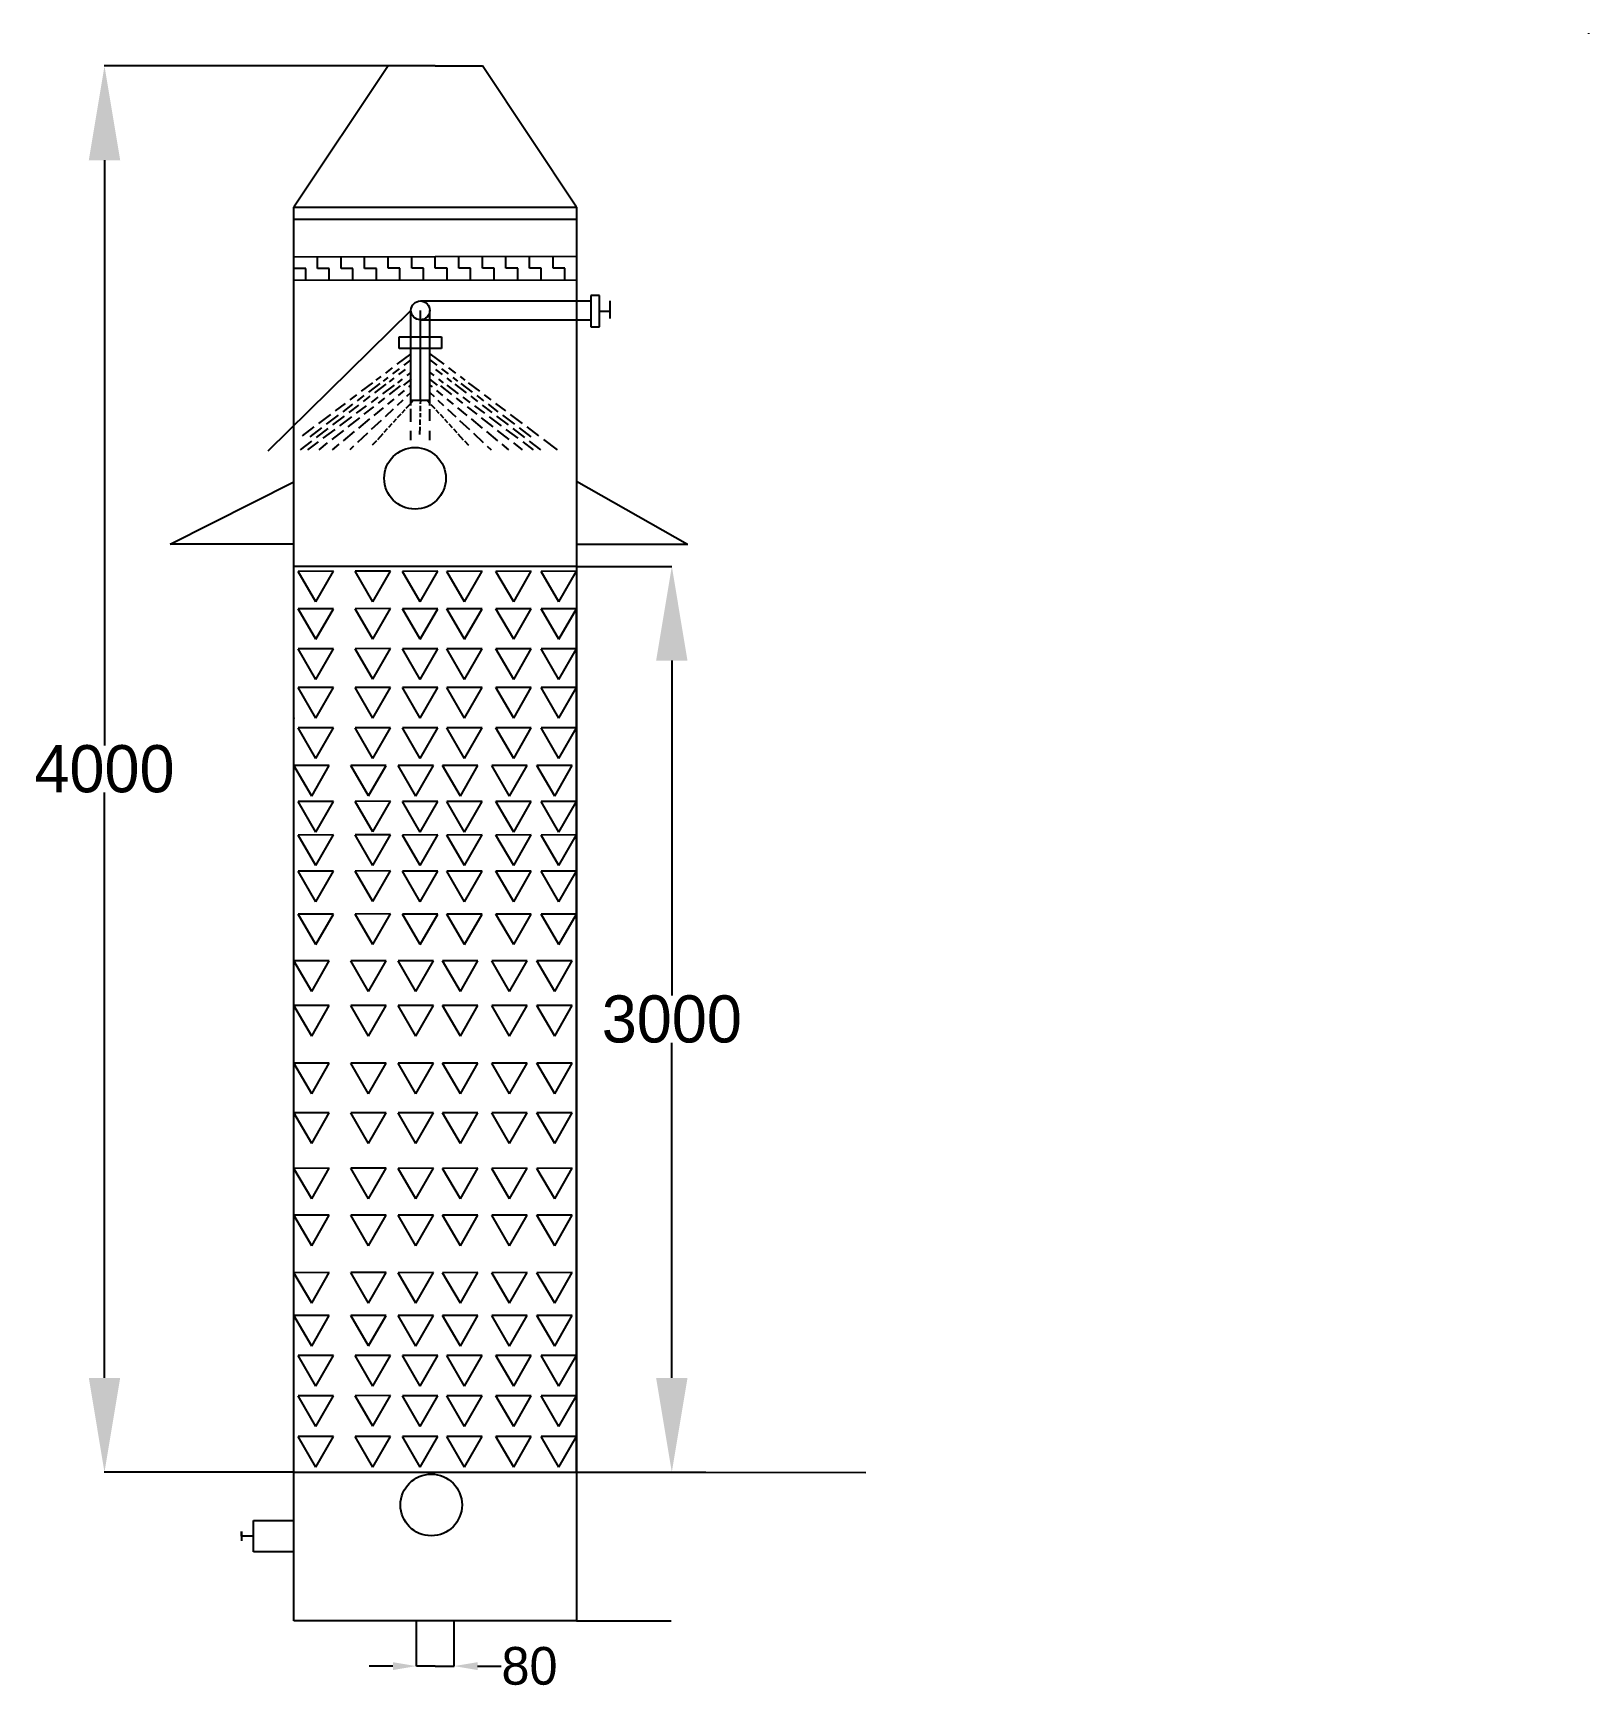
# Model space of a CAD drawing. Header units: inches. Extents: x -36349 to 130474, y -1458 to 49216.
# Drawn here: x 49890 to 53193, y 4908 to 8427 of the extents above; entities that cross this region are included whole.
import ezdxf

# ---------------------------------------------------------------- set-up
doc = ezdxf.new("R2010")
doc.units = ezdxf.units.IN
doc.header["$MEASUREMENT"] = 0
doc.layers.add('EQTXT', color=6, linetype='Continuous')
doc.layers.add('LINE NO', color=7, linetype='Continuous')
doc.dimstyles.get("Standard").update_dxf_attribs({"dimtxt": 80, "dimasz": 50, "dimexe": 0.18, "dimexo": 40, "dimgap": 0.09, "dimtad": 0, "dimtih": 1, "dimtoh": 1, "dimdec": 0, "dimzin": 0, "dimdsep": 46, "dimtxsty": 'Standard', "dimcen": 0.09, "dimclrd": 6, "dimclre": 6, "dimclrt": 5, "dimadec": 0, "dimazin": 0, "dimtfac": 1, "dimtdec": 0, "dimtofl": 0, "dimtmove": 0, "dimatfit": 3, "dimfxl": 1, "dimtolj": 1, "dimtzin": 0, "dimarcsym": 0})

# ---------------------------------------------------------------- blocks, each defined once
blk = doc.blocks.new('*D67')
at = {"layer": 'Defpoints', "color": 0, "linetype": 'ByBlock', "transparency": 16777216}
for p in [(50704, 4960.7), (50784, 4960.7), (50784, 4960.7)]:
    blk.add_point(p, dxfattribs=at)
at = {"layer": 'EQTXT', "color": 6, "lineweight": -2, "transparency": 16777216}
for p, q in [((50654, 4960.7), (50604, 4960.7)), ((50704, 4960.7), (50704, 4960.9)), ((50784, 4960.7), (50784, 4960.9)), ((50834, 4960.7), (50884, 4960.7))]:
    blk.add_line(p, q, dxfattribs=at)
at = {"layer": 'EQTXT', "color": 6, "linetype": 'ByBlock', "transparency": 16777216}
for points in [[(50654, 4969), (50654, 4952.3), (50704, 4960.7)], [(50834, 4969), (50834, 4952.3), (50784, 4960.7)]]:
    blk.add_solid(points, dxfattribs=at)
at = {"layer": 'EQTXT', "color": 5, "linetype": 'ByBlock', "transparency": 16777216, "insert": (50944.1, 4960.7), "char_height": 80, "attachment_point": 5}
blk.add_mtext('\\A1;80', dxfattribs=at)
blk = doc.blocks.new('*D69')
at = {"layer": 'Defpoints', "color": 0, "linetype": 'ByBlock', "transparency": 16777216}
for p in [(50644, 8357), (50041.9, 5372.4), (50644, 5372.4)]:
    blk.add_point(p, dxfattribs=at)
at = {"layer": 'EQTXT', "color": 6, "lineweight": -2, "transparency": 16777216}
for p, q in [((50042.9, 8357), (50041.7, 8357)), ((50041.9, 8157), (50041.9, 6914.8)), ((50041.9, 5572.4), (50041.9, 6814.6)), ((50042.9, 5372.4), (50041.7, 5372.4))]:
    blk.add_line(p, q, dxfattribs=at)
at = {"layer": 'EQTXT', "color": 6, "linetype": 'ByBlock', "transparency": 16777216}
for points in [[(50008.6, 8157), (50075.2, 8157), (50041.9, 8357)], [(50008.6, 5572.4), (50075.2, 5572.4), (50041.9, 5372.4)]]:
    blk.add_solid(points, dxfattribs=at)
at = {"layer": 'EQTXT', "color": 7, "linetype": 'ByBlock', "transparency": 16777216, "insert": (50041.9, 6864.7), "char_height": 100, "attachment_point": 5}
blk.add_mtext('\\A1;4000', dxfattribs=at)
blk = doc.blocks.new('*D72')
at = {"layer": 'Defpoints', "color": 0, "linetype": 'ByBlock', "transparency": 16777216}
for p in [(51044, 7294.8), (51044, 5372.4), (51246.2, 5372.4)]:
    blk.add_point(p, dxfattribs=at)
at = {"layer": 'EQTXT', "color": 6, "lineweight": -2, "transparency": 16777216}
for p, q in [((51245.2, 7294.8), (51246.3, 7294.8)), ((51246.2, 7094.8), (51246.2, 6383.7)), ((51246.2, 5572.4), (51246.2, 6283.5)), ((51245.2, 5372.4), (51246.3, 5372.4))]:
    blk.add_line(p, q, dxfattribs=at)
at = {"layer": 'EQTXT', "color": 6, "linetype": 'ByBlock', "transparency": 16777216}
for points in [[(51212.8, 7094.8), (51279.5, 7094.8), (51246.2, 7294.8)], [(51212.8, 5572.4), (51279.5, 5572.4), (51246.2, 5372.4)]]:
    blk.add_solid(points, dxfattribs=at)
at = {"layer": 'EQTXT', "color": 7, "linetype": 'ByBlock', "transparency": 16777216, "insert": (51246.2, 6333.6), "char_height": 100, "attachment_point": 5}
blk.add_mtext('\\A1;3000', dxfattribs=at)

msp = doc.modelspace()

# ---------------------------------------------------------------- linework, layer by layer
at = {"color": 7, "linetype": 'ByBlock'}
for p, q in [((50644, 8357), (50444, 8057)), ((50744, 8357), (50644, 8357)), ((50744, 8357), (50844, 8357)), ((51044, 8057), (50844, 8357)), ((50444, 8007), (50444, 8057)), ((50444, 8057), (51044, 8057)), ((51044, 8057), (51044, 8008.1)), ((51044, 8057), (51044, 5057)), ((50444, 5057), (50444, 8007)), ((50444, 7952.1), (51044, 7953.2)), ((50494, 7927.2), (50494, 7952.2)), ((50544, 7927.3), (50544, 7952.3)), ((50594, 7927.4), (50594, 7952.4)), ((50644, 7927.5), (50644, 7952.5)), ((50694, 7927.6), (50694, 7952.6)), ((50744, 7927.6), (50744, 7952.6)), ((50794, 7927.7), (50794, 7952.7)), ((50844, 7927.8), (50844, 7952.8)), ((50894, 7927.9), (50894, 7952.9)), ((50944, 7928), (50944, 7953)), ((50969, 7953), (50969, 7953)), ((50994, 7928.1), (50994, 7953.1)), ((50469, 7927.2), (50444, 7927.1)), ((50469, 7902.2), (50469, 7927.2)), ((50519, 7927.2), (50494, 7927.2)), ((50519, 7902.2), (50519, 7927.2)), ((50569, 7927.3), (50544, 7927.3)), ((50569, 7902.3), (50569, 7927.3)), ((50619, 7927.4), (50594, 7927.4)), ((50619, 7902.4), (50619, 7927.4)), ((50669, 7927.5), (50644, 7927.5)), ((50669, 7902.5), (50669, 7927.5)), ((50719, 7927.6), (50694, 7927.6)), ((50719, 7902.6), (50719, 7927.6)), ((50769, 7927.7), (50744, 7927.6)), ((50769, 7902.7), (50769, 7927.7)), ((50819, 7927.8), (50794, 7927.7)), ((50819, 7902.8), (50819, 7927.8)), ((50869, 7927.9), (50844, 7927.8)), ((50869, 7902.9), (50869, 7927.9)), ((50919, 7928), (50894, 7927.9)), ((50919, 7903), (50919, 7928)), ((50969, 7928.1), (50944, 7928)), ((50969, 7903.1), (50969, 7928.1)), ((51019, 7928.1), (50994, 7928.1)), ((51019, 7903.1), (51019, 7928.1)), ((51044, 7928.2), (51044, 7928.2)), ((50444, 7902.1), (51044, 7903.2)), ((50494, 7902.2), (50494, 7902.2)), ((50544, 7902.3), (50544, 7902.3)), ((50594, 7902.4), (50594, 7902.4)), ((50694, 7902.6), (50694, 7902.6)), ((50744, 7902.6), (50744, 7902.6)), ((50794, 7902.7), (50794, 7902.7)), ((50844, 7902.8), (50844, 7902.8)), ((50894, 7902.9), (50894, 7902.9)), ((50944, 7903), (50944, 7903)), ((50994, 7903.1), (50994, 7903.1)), ((50712.4, 7858.2), (51074.4, 7858.2)), ((51092.4, 7869.6), (51074.4, 7869.6)), ((51074.4, 7869.6), (51074.4, 7858.2)), ((51074.4, 7858.2), (51074.4, 7803.1)), ((51092.4, 7803.1), (51092.4, 7869.6)), ((51114.6, 7858.6), (51114.6, 7821.1)), ((50389.1, 7540), (50692.4, 7838.2)), ((50692.4, 7661.4), (50692.4, 7838.2)), ((50712.4, 7646.9), (50712.4, 7837.8)), ((50712.4, 7818.2), (51073.7, 7818.2)), ((50732.4, 7636.8), (50732.4, 7838.2)), ((51092.4, 7836.4), (51114.6, 7836.4)), ((50667.4, 7757.2), (50667.4, 7782.2)), ((50667.4, 7782.2), (50677.4, 7782.2)), ((50677.4, 7782.2), (50732.4, 7782.2)), ((50732.4, 7782.2), (50757.4, 7782.2)), ((50757.4, 7782.2), (50757.4, 7757.2)), ((51074.4, 7803.1), (51092.4, 7803.1)), ((50692.4, 7746.1), (50662.6, 7723.7)), ((50692.4, 7757.2), (50667.4, 7757.2)), ((50757.4, 7757.2), (50692.4, 7757.2)), ((50732.4, 7746.1), (50762.2, 7723.7)), ((50652.6, 7716.1), (50638.1, 7705.2)), ((50667.6, 7714.3), (50653.2, 7703.4)), ((50680.2, 7712.8), (50665.8, 7701.9)), ((50692.4, 7733.2), (50677.5, 7721.9)), ((50692.4, 7706.1), (50684, 7699.8)), ((50732.4, 7733.2), (50747.3, 7721.9)), ((50732.4, 7706.1), (50740.8, 7699.8)), ((50744.6, 7712.8), (50759, 7701.9)), ((50757.2, 7714.3), (50771.6, 7703.4)), ((50772.2, 7716.1), (50786.7, 7705.2)), ((50611, 7684.7), (50587, 7666.7)), ((50626.3, 7682.9), (50602.5, 7664.8)), ((50639, 7681.4), (50615.4, 7663.3)), ((50628.2, 7697.7), (50618.2, 7690.2)), ((50656.5, 7679.3), (50632.3, 7661.3)), ((50643.4, 7695.9), (50633.4, 7688.3)), ((50656, 7694.4), (50646.1, 7686.8)), ((50669.3, 7677.8), (50646.2, 7659.7)), ((50673.9, 7692.3), (50663.8, 7684.7)), ((50692.9, 7692.4), (50676.8, 7679.8)), ((50692.4, 7679.7), (50687.4, 7675.7)), ((50731.9, 7692.4), (50748, 7679.8)), ((50732.4, 7679.7), (50737.4, 7675.7)), ((50750.9, 7692.3), (50761, 7684.7)), ((50755.5, 7677.8), (50778.6, 7659.7)), ((50768.3, 7679.3), (50792.5, 7661.3)), ((50768.8, 7694.4), (50778.7, 7686.8)), ((50781.4, 7695.9), (50791.4, 7688.3)), ((50785.8, 7681.4), (50809.5, 7663.3)), ((50796.6, 7697.7), (50806.6, 7690.2)), ((50798.5, 7682.9), (50822.3, 7664.8)), ((50813.8, 7684.7), (50837.8, 7666.7)), ((50552.7, 7640.8), (50531.8, 7625)), ((50568.5, 7638.9), (50547.7, 7623.1)), ((50581.4, 7637.3), (50560.7, 7621.6)), ((50577.1, 7659.1), (50562.6, 7648.3)), ((50597.6, 7635.4), (50576.5, 7619.7)), ((50592.6, 7657.3), (50578.4, 7646.4)), ((50605.5, 7655.8), (50591.3, 7644.9)), ((50622.2, 7653.8), (50607.7, 7642.9)), ((50636.5, 7652.1), (50622.6, 7641.2)), ((50655.9, 7649.8), (50642.5, 7638.8)), ((50675, 7647.5), (50663, 7636.4)), ((50678.1, 7668), (50665.2, 7657.4)), ((50689.9, 7638.7), (50681.7, 7629.8)), ((50692.4, 7663.8), (50683.3, 7655.3)), ((50697.4, 7646.9), (50692.3, 7641.3)), ((50692.4, 7636.8), (50692.4, 7661.4)), ((50692.4, 7645.9), (50692.4, 7661.4)), ((50692.4, 7645.9), (50692.4, 7661.4)), ((50732.4, 7646.9), (50692.4, 7646.9)), ((50692.4, 7636), (50692.4, 7646.4)), ((50712.2, 7635.3), (50711.9, 7624.5)), ((50712.4, 7646.9), (50712.3, 7639.8)), ((50727.4, 7646.9), (50732.5, 7641.3)), ((50732.4, 7663.8), (50741.5, 7655.3)), ((50732.4, 7636), (50732.4, 7646.9)), ((50734.9, 7638.7), (50743.1, 7629.8)), ((50734.9, 7638.7), (50743.1, 7629.8)), ((50746.7, 7668), (50759.6, 7657.4)), ((50749.8, 7647.5), (50761.8, 7636.4)), ((50768.9, 7649.8), (50782.3, 7638.8)), ((50788.3, 7652.1), (50802.2, 7641.2)), ((50802.6, 7653.8), (50817.1, 7642.9)), ((50819.3, 7655.8), (50833.6, 7644.9)), ((50827.2, 7635.4), (50848.3, 7619.7)), ((50832.2, 7657.3), (50846.5, 7646.4)), ((50843.4, 7637.3), (50864.1, 7621.6)), ((50847.7, 7659.1), (50862.2, 7648.3)), ((50856.4, 7638.9), (50877.1, 7623.1)), ((50872.1, 7640.8), (50893, 7625)), ((50521.8, 7617.5), (50496.5, 7598.4)), ((50537.8, 7615.6), (50512.8, 7596.5)), ((50550.9, 7614), (50525.9, 7595)), ((50566.4, 7612.2), (50540.9, 7593.2)), ((50583.1, 7610.2), (50558.6, 7591.1)), ((50604.6, 7607.7), (50581.1, 7588.4)), ((50612.9, 7633.6), (50592.7, 7617.8)), ((50629.1, 7604.7), (50608.2, 7585.2)), ((50633.2, 7631.2), (50613.8, 7615.3)), ((50654.7, 7628.6), (50637.4, 7612.5)), ((50661.1, 7607.3), (50654.5, 7600)), ((50670.7, 7617.7), (50663.5, 7609.9)), ((50679.4, 7627.2), (50673, 7620.3)), ((50692.4, 7602), (50692.4, 7629.5)), ((50711.6, 7606.8), (50711.3, 7595.3)), ((50711.8, 7620), (50711.7, 7611.3)), ((50732.4, 7603.7), (50732.4, 7628.4)), ((50745.5, 7627.2), (50751.8, 7620.3)), ((50745.5, 7627.2), (50751.8, 7620.3)), ((50754.2, 7617.7), (50761.3, 7609.9)), ((50754.2, 7617.7), (50761.3, 7609.9)), ((50763.7, 7607.3), (50770.3, 7600)), ((50763.7, 7607.3), (50770.3, 7600)), ((50770.1, 7628.6), (50787.4, 7612.5)), ((50791.6, 7631.2), (50811, 7615.3)), ((50795.7, 7604.7), (50816.6, 7585.2)), ((50811.9, 7633.6), (50832.1, 7617.8)), ((50820.3, 7607.7), (50843.7, 7588.4)), ((50841.7, 7610.2), (50866.2, 7591.1)), ((50858.4, 7612.2), (50883.9, 7593.2)), ((50873.9, 7614), (50898.9, 7595)), ((50887, 7615.6), (50912, 7596.5)), ((50903, 7617.5), (50928.3, 7598.4)), ((50486.6, 7590.9), (50461.3, 7571.9)), ((50502.9, 7589), (50477.8, 7569.9)), ((50516.1, 7587.4), (50491.1, 7568.3)), ((50530.8, 7585.7), (50505.3, 7566.7)), ((50549, 7583.5), (50524.6, 7564.4)), ((50571.8, 7580.8), (50548.4, 7561.6)), ((50599.9, 7577.5), (50579, 7557.9)), ((50632.6, 7576.1), (50621.3, 7563.8)), ((50642.3, 7586.7), (50635, 7578.7)), ((50652.1, 7597.4), (50644.6, 7589.3)), ((50692.4, 7562.7), (50692.4, 7582.4)), ((50711.2, 7590.8), (50710.9, 7574.7)), ((50732.4, 7562.7), (50732.4, 7582.4)), ((50772.7, 7597.4), (50780.2, 7589.3)), ((50772.7, 7597.4), (50780.2, 7589.3)), ((50782.5, 7586.7), (50789.9, 7578.7)), ((50782.5, 7586.7), (50789.9, 7578.7)), ((50792.2, 7576.1), (50803.5, 7563.8)), ((50792.2, 7576.1), (50803.5, 7563.8)), ((50824.9, 7577.5), (50845.9, 7557.9)), ((50853, 7580.8), (50876.4, 7561.6)), ((50875.8, 7583.5), (50900.3, 7564.4)), ((50894, 7585.7), (50919.5, 7566.7)), ((50908.7, 7587.4), (50933.7, 7568.3)), ((50921.9, 7589), (50947, 7569.9)), ((50938.2, 7590.9), (50963.5, 7571.9)), ((50481.3, 7560.8), (50457.3, 7542.5)), ((50495.2, 7559.1), (50472.8, 7542.5)), ((50514.9, 7556.8), (50496.6, 7542.5)), ((50539.1, 7553.9), (50525.1, 7542.5)), ((50570.7, 7550.2), (50562.4, 7542.5)), ((50619, 7561.2), (50610.4, 7551.9)), ((50805.8, 7561.2), (50814.4, 7551.9)), ((50805.8, 7561.2), (50814.4, 7551.9)), ((50854.2, 7550.2), (50862.4, 7542.5)), ((50885.7, 7553.9), (50899.7, 7542.5)), ((50909.9, 7556.8), (50928.2, 7542.5)), ((50929.6, 7559.1), (50952, 7542.5)), ((50943.6, 7560.8), (50967.5, 7542.5)), ((50973.5, 7564.4), (51002.5, 7542.5)), ((50528, 7284.5), (50453, 7284.3)), ((50490.6, 7219.5), (50453, 7284.3)), ((50490.6, 7219.5), (50528, 7284.5)), ((50648.7, 7284.6), (50573.7, 7284.5)), ((50611.4, 7219.6), (50573.7, 7284.5)), ((50611.4, 7219.6), (50648.7, 7284.6)), ((50749.3, 7284.5), (50674.3, 7284.3)), ((50712, 7219.5), (50674.3, 7284.3)), ((50712, 7219.5), (50749.3, 7284.5)), ((50843.7, 7284.5), (50768.7, 7284.3)), ((50806.3, 7219.5), (50768.7, 7284.3)), ((50806.3, 7219.5), (50843.7, 7284.5)), ((50947.8, 7284.5), (50872.8, 7284.3)), ((50910.5, 7219.5), (50872.8, 7284.3)), ((50910.5, 7219.5), (50947.8, 7284.5)), ((51044, 7284.5), (50969, 7284.3)), ((51006.6, 7219.5), (50969, 7284.3)), ((51006.6, 7219.5), (51044, 7284.5)), ((50528, 7205.1), (50453, 7205)), ((50490.6, 7140.1), (50453, 7205)), ((50490.6, 7140.1), (50528, 7205.1)), ((50648.7, 7205.2), (50573.7, 7205.1)), ((50611.4, 7140.2), (50573.7, 7205.1)), ((50611.4, 7140.2), (50648.7, 7205.2)), ((50749.3, 7205.1), (50674.3, 7205)), ((50712, 7140.1), (50674.3, 7205)), ((50712, 7140.1), (50749.3, 7205.1)), ((50843.7, 7205.1), (50768.7, 7205)), ((50806.3, 7140.1), (50768.7, 7205)), ((50806.3, 7140.1), (50843.7, 7205.1)), ((50947.8, 7205.1), (50872.8, 7205)), ((50910.5, 7140.1), (50872.8, 7205)), ((50910.5, 7140.1), (50947.8, 7205.1)), ((51044, 7205.1), (50969, 7205)), ((51006.6, 7140.1), (50969, 7205)), ((51006.6, 7140.1), (51044, 7205.1)), ((50528, 7120.1), (50453, 7120)), ((50490.6, 7055.1), (50453, 7120)), ((50490.6, 7055.1), (50528, 7120.1)), ((50648.7, 7120.3), (50573.7, 7120.1)), ((50611.4, 7055.2), (50573.7, 7120.1)), ((50611.4, 7055.2), (50648.7, 7120.3)), ((50749.3, 7120.1), (50674.3, 7120)), ((50712, 7055.1), (50674.3, 7120)), ((50712, 7055.1), (50749.3, 7120.1)), ((50843.7, 7120.1), (50768.7, 7120)), ((50806.3, 7055.1), (50768.7, 7120)), ((50806.3, 7055.1), (50843.7, 7120.1)), ((50947.8, 7120.1), (50872.8, 7120)), ((50910.5, 7055.1), (50872.8, 7120)), ((50910.5, 7055.1), (50947.8, 7120.1)), ((51044, 7120.1), (50969, 7120)), ((51006.6, 7055.1), (50969, 7120)), ((51006.6, 7055.1), (51044, 7120.1)), ((50528, 7037.9), (50453, 7037.7)), ((50490.6, 6972.9), (50453, 7037.7)), ((50490.6, 6972.9), (50528, 7037.9)), ((50648.7, 7038), (50573.7, 7037.9)), ((50611.4, 6973), (50573.7, 7037.9)), ((50611.4, 6973), (50648.7, 7038)), ((50749.3, 7037.9), (50674.3, 7037.7)), ((50712, 6972.9), (50674.3, 7037.7)), ((50712, 6972.9), (50749.3, 7037.9)), ((50843.7, 7037.9), (50768.7, 7037.7)), ((50806.3, 6972.9), (50768.7, 7037.7)), ((50806.3, 6972.9), (50843.7, 7037.9)), ((50947.8, 7037.9), (50872.8, 7037.7)), ((50910.5, 6972.9), (50872.8, 7037.7)), ((50910.5, 6972.9), (50947.8, 7037.9)), ((51044, 7037.9), (50969, 7037.7)), ((51006.6, 6972.9), (50969, 7037.7)), ((51006.6, 6972.9), (51044, 7037.9)), ((50444, 6973.4), (50444, 6972.2)), ((51044, 6973.4), (51044, 6972.2)), ((50528, 6952.2), (50453, 6952.1)), ((50490.6, 6887.2), (50453, 6952.1)), ((50490.6, 6887.2), (50528, 6952.2)), ((50648.7, 6952.4), (50573.7, 6952.2)), ((50611.4, 6887.4), (50573.7, 6952.2)), ((50611.4, 6887.4), (50648.7, 6952.4)), ((50749.3, 6952.2), (50674.3, 6952.1)), ((50712, 6887.2), (50674.3, 6952.1)), ((50712, 6887.2), (50749.3, 6952.2)), ((50843.7, 6952.2), (50768.7, 6952.1)), ((50806.3, 6887.2), (50768.7, 6952.1)), ((50806.3, 6887.2), (50843.7, 6952.2)), ((50947.8, 6952.2), (50872.8, 6952.1)), ((50910.5, 6887.2), (50872.8, 6952.1)), ((50910.5, 6887.2), (50947.8, 6952.2)), ((51044, 6952.2), (50969, 6952.1)), ((51006.6, 6887.2), (50969, 6952.1)), ((51006.6, 6887.2), (51044, 6952.2)), ((50519, 6872.4), (50444, 6872.2)), ((50481.7, 6807.4), (50444, 6872.2)), ((50481.7, 6807.4), (50519, 6872.4)), ((50639.8, 6872.5), (50564.8, 6872.4)), ((50602.4, 6807.5), (50564.8, 6872.4)), ((50602.4, 6807.5), (50639.8, 6872.5)), ((50740.4, 6872.4), (50665.4, 6872.2)), ((50703, 6807.4), (50665.4, 6872.2)), ((50703, 6807.4), (50740.4, 6872.4)), ((50834.7, 6872.4), (50759.7, 6872.2)), ((50797.3, 6807.4), (50759.7, 6872.2)), ((50797.3, 6807.4), (50834.7, 6872.4)), ((50938.9, 6872.4), (50863.9, 6872.2)), ((50901.5, 6807.4), (50863.9, 6872.2)), ((50901.5, 6807.4), (50938.9, 6872.4)), ((51035, 6872.4), (50960, 6872.2)), ((50997.6, 6807.4), (50960, 6872.2)), ((50997.6, 6807.4), (51035, 6872.4)), ((50528, 6796), (50453, 6795.9)), ((50490.6, 6731), (50453, 6795.9)), ((50490.6, 6731), (50528, 6796)), ((50648.7, 6796.2), (50573.7, 6796)), ((50611.4, 6731.1), (50573.7, 6796)), ((50611.4, 6731.1), (50648.7, 6796.2)), ((50749.3, 6796), (50674.3, 6795.9)), ((50712, 6731), (50674.3, 6795.9)), ((50712, 6731), (50749.3, 6796)), ((50843.7, 6796), (50768.7, 6795.9)), ((50806.3, 6731), (50768.7, 6795.9)), ((50806.3, 6731), (50843.7, 6796)), ((50947.8, 6796), (50872.8, 6795.9)), ((50910.5, 6731), (50872.8, 6795.9)), ((50910.5, 6731), (50947.8, 6796)), ((51044, 6796), (50969, 6795.9)), ((51006.6, 6731), (50969, 6795.9)), ((51006.6, 6731), (51044, 6796)), ((50528, 6724.8), (50453, 6724.7)), ((50490.6, 6659.8), (50453, 6724.7)), ((50490.6, 6659.8), (50528, 6724.8)), ((50648.7, 6725), (50573.7, 6724.8)), ((50611.4, 6660), (50573.7, 6724.8)), ((50611.4, 6660), (50648.7, 6725)), ((50749.3, 6724.8), (50674.3, 6724.7)), ((50712, 6659.8), (50674.3, 6724.7)), ((50712, 6659.8), (50749.3, 6724.8)), ((50843.7, 6724.8), (50768.7, 6724.7)), ((50806.3, 6659.8), (50768.7, 6724.7)), ((50806.3, 6659.8), (50843.7, 6724.8)), ((50947.8, 6724.8), (50872.8, 6724.7)), ((50910.5, 6659.8), (50872.8, 6724.7)), ((50910.5, 6659.8), (50947.8, 6724.8)), ((51044, 6724.8), (50969, 6724.7)), ((51006.6, 6659.8), (50969, 6724.7)), ((51006.6, 6659.8), (51044, 6724.8)), ((50528, 6648.2), (50453, 6648.1)), ((50490.6, 6583.2), (50453, 6648.1)), ((50490.6, 6583.2), (50528, 6648.2)), ((50648.7, 6648.4), (50573.7, 6648.2)), ((50611.4, 6583.4), (50573.7, 6648.2)), ((50611.4, 6583.4), (50648.7, 6648.4)), ((50749.3, 6648.2), (50674.3, 6648.1)), ((50712, 6583.2), (50674.3, 6648.1)), ((50712, 6583.2), (50749.3, 6648.2)), ((50843.7, 6648.2), (50768.7, 6648.1)), ((50806.3, 6583.2), (50768.7, 6648.1)), ((50806.3, 6583.2), (50843.7, 6648.2)), ((50947.8, 6648.2), (50872.8, 6648.1)), ((50910.5, 6583.2), (50872.8, 6648.1)), ((50910.5, 6583.2), (50947.8, 6648.2)), ((51044, 6648.2), (50969, 6648.1)), ((51006.6, 6583.2), (50969, 6648.1)), ((51006.6, 6583.2), (51044, 6648.2)), ((50528, 6557), (50453, 6556.8)), ((50490.6, 6492), (50453, 6556.8)), ((50490.6, 6492), (50528, 6557)), ((50648.7, 6557.1), (50573.7, 6557)), ((50611.4, 6492.1), (50573.7, 6557)), ((50611.4, 6492.1), (50648.7, 6557.1)), ((50749.3, 6557), (50674.3, 6556.8)), ((50712, 6492), (50674.3, 6556.8)), ((50712, 6492), (50749.3, 6557)), ((50843.7, 6557), (50768.7, 6556.8)), ((50806.3, 6492), (50768.7, 6556.8)), ((50806.3, 6492), (50843.7, 6557)), ((50947.8, 6557), (50872.8, 6556.8)), ((50910.5, 6492), (50872.8, 6556.8)), ((50910.5, 6492), (50947.8, 6557)), ((51044, 6557), (50969, 6556.8)), ((51006.6, 6492), (50969, 6556.8)), ((51006.6, 6492), (51044, 6557)), ((50519, 6457.6), (50444, 6457.5)), ((50481.7, 6392.6), (50444, 6457.5)), ((50481.7, 6392.6), (50519, 6457.6)), ((50639.8, 6457.7), (50564.8, 6457.6)), ((50602.4, 6392.7), (50564.8, 6457.6)), ((50602.4, 6392.7), (50639.8, 6457.7)), ((50740.4, 6457.6), (50665.4, 6457.5)), ((50703, 6392.6), (50665.4, 6457.5)), ((50703, 6392.6), (50740.4, 6457.6)), ((50834.7, 6457.6), (50759.7, 6457.5)), ((50797.3, 6392.6), (50759.7, 6457.5)), ((50797.3, 6392.6), (50834.7, 6457.6)), ((50938.9, 6457.6), (50863.9, 6457.5)), ((50901.5, 6392.6), (50863.9, 6457.5)), ((50901.5, 6392.6), (50938.9, 6457.6)), ((51035, 6457.6), (50960, 6457.5)), ((50997.6, 6392.6), (50960, 6457.5)), ((50997.6, 6392.6), (51035, 6457.6)), ((50519, 6362.9), (50444, 6362.8)), ((50481.7, 6297.9), (50444, 6362.8)), ((50481.7, 6297.9), (50519, 6362.9)), ((50639.8, 6363), (50564.8, 6362.9)), ((50602.4, 6298), (50564.8, 6362.9)), ((50602.4, 6298), (50639.8, 6363)), ((50740.4, 6362.9), (50665.4, 6362.8)), ((50703, 6297.9), (50665.4, 6362.8)), ((50703, 6297.9), (50740.4, 6362.9)), ((50834.7, 6362.9), (50759.7, 6362.8)), ((50797.3, 6297.9), (50759.7, 6362.8)), ((50797.3, 6297.9), (50834.7, 6362.9)), ((50938.9, 6362.9), (50863.9, 6362.8)), ((50901.5, 6297.9), (50863.9, 6362.8)), ((50901.5, 6297.9), (50938.9, 6362.9)), ((51035, 6362.9), (50960, 6362.8)), ((50997.6, 6297.9), (50960, 6362.8)), ((50997.6, 6297.9), (51035, 6362.9)), ((50519, 6240.5), (50444, 6240.3)), ((50481.7, 6175.4), (50444, 6240.3)), ((50481.7, 6175.4), (50519, 6240.5)), ((50639.8, 6240.6), (50564.8, 6240.5)), ((50602.4, 6175.6), (50564.8, 6240.5)), ((50602.4, 6175.6), (50639.8, 6240.6)), ((50740.4, 6240.5), (50665.4, 6240.3)), ((50703, 6175.4), (50665.4, 6240.3)), ((50703, 6175.4), (50740.4, 6240.5)), ((50834.7, 6240.5), (50759.7, 6240.3)), ((50797.3, 6175.4), (50759.7, 6240.3)), ((50797.3, 6175.4), (50834.7, 6240.5)), ((50938.9, 6240.5), (50863.9, 6240.3)), ((50901.5, 6175.4), (50863.9, 6240.3)), ((50901.5, 6175.4), (50938.9, 6240.5)), ((51035, 6240.5), (50960, 6240.3)), ((50997.6, 6175.4), (50960, 6240.3)), ((50997.6, 6175.4), (51035, 6240.5)), ((50519, 6134.9), (50444, 6134.8)), ((50481.7, 6069.9), (50444, 6134.8)), ((50481.7, 6069.9), (50519, 6134.9)), ((50639.8, 6135), (50564.8, 6134.9)), ((50602.4, 6070), (50564.8, 6134.9)), ((50602.4, 6070), (50639.8, 6135)), ((50740.4, 6134.9), (50665.4, 6134.8)), ((50703, 6069.9), (50665.4, 6134.8)), ((50703, 6069.9), (50740.4, 6134.9)), ((50834.7, 6134.9), (50759.7, 6134.8)), ((50797.3, 6069.9), (50759.7, 6134.8)), ((50797.3, 6069.9), (50834.7, 6134.9)), ((50938.9, 6134.9), (50863.9, 6134.8)), ((50901.5, 6069.9), (50863.9, 6134.8)), ((50901.5, 6069.9), (50938.9, 6134.9)), ((51035, 6134.9), (50960, 6134.8)), ((50997.6, 6069.9), (50960, 6134.8)), ((50997.6, 6069.9), (51035, 6134.9)), ((50519, 6017.4), (50444, 6017.2)), ((50481.7, 5952.4), (50444, 6017.2)), ((50481.7, 5952.4), (50519, 6017.4)), ((50639.8, 6017.5), (50564.8, 6017.4)), ((50602.4, 5952.5), (50564.8, 6017.4)), ((50602.4, 5952.5), (50639.8, 6017.5)), ((50740.4, 6017.4), (50665.4, 6017.2)), ((50703, 5952.4), (50665.4, 6017.2)), ((50703, 5952.4), (50740.4, 6017.4)), ((50834.7, 6017.4), (50759.7, 6017.2)), ((50797.3, 5952.4), (50759.7, 6017.2)), ((50797.3, 5952.4), (50834.7, 6017.4)), ((50938.9, 6017.4), (50863.9, 6017.2)), ((50901.5, 5952.4), (50863.9, 6017.2)), ((50901.5, 5952.4), (50938.9, 6017.4)), ((51035, 6017.4), (50960, 6017.2)), ((50997.6, 5952.4), (50960, 6017.2)), ((50997.6, 5952.4), (51035, 6017.4)), ((50519, 5917.7), (50444, 5917.6)), ((50481.7, 5852.7), (50444, 5917.6)), ((50481.7, 5852.7), (50519, 5917.7)), ((50639.8, 5917.8), (50564.8, 5917.7)), ((50602.4, 5852.8), (50564.8, 5917.7)), ((50602.4, 5852.8), (50639.8, 5917.8)), ((50740.4, 5917.7), (50665.4, 5917.6)), ((50703, 5852.7), (50665.4, 5917.6)), ((50703, 5852.7), (50740.4, 5917.7)), ((50834.7, 5917.7), (50759.7, 5917.6)), ((50797.3, 5852.7), (50759.7, 5917.6)), ((50797.3, 5852.7), (50834.7, 5917.7)), ((50938.9, 5917.7), (50863.9, 5917.6)), ((50901.5, 5852.7), (50863.9, 5917.6)), ((50901.5, 5852.7), (50938.9, 5917.7)), ((51035, 5917.7), (50960, 5917.6)), ((50997.6, 5852.7), (50960, 5917.6)), ((50997.6, 5852.7), (51035, 5917.7)), ((50519, 5795.9), (50444, 5795.7)), ((50481.7, 5730.9), (50444, 5795.7)), ((50481.7, 5730.9), (50519, 5795.9)), ((50639.8, 5796), (50564.8, 5795.9)), ((50602.4, 5731), (50564.8, 5795.9)), ((50602.4, 5731), (50639.8, 5796)), ((50740.4, 5795.9), (50665.4, 5795.7)), ((50703, 5730.9), (50665.4, 5795.7)), ((50703, 5730.9), (50740.4, 5795.9)), ((50834.7, 5795.9), (50759.7, 5795.7)), ((50797.3, 5730.9), (50759.7, 5795.7)), ((50797.3, 5730.9), (50834.7, 5795.9)), ((50938.9, 5795.9), (50863.9, 5795.7)), ((50901.5, 5730.9), (50863.9, 5795.7)), ((50901.5, 5730.9), (50938.9, 5795.9)), ((51035, 5795.9), (50960, 5795.7)), ((50997.6, 5730.9), (50960, 5795.7)), ((50997.6, 5730.9), (51035, 5795.9)), ((50519, 5705.1), (50444, 5705)), ((50481.7, 5640.1), (50444, 5705)), ((50481.7, 5640.1), (50519, 5705.1)), ((50639.8, 5705.2), (50564.8, 5705.1)), ((50602.4, 5640.2), (50564.8, 5705.1)), ((50602.4, 5640.2), (50639.8, 5705.2)), ((50740.4, 5705.1), (50665.4, 5705)), ((50703, 5640.1), (50665.4, 5705)), ((50703, 5640.1), (50740.4, 5705.1)), ((50834.7, 5705.1), (50759.7, 5705)), ((50797.3, 5640.1), (50759.7, 5705)), ((50797.3, 5640.1), (50834.7, 5705.1)), ((50938.9, 5705.1), (50863.9, 5705)), ((50901.5, 5640.1), (50863.9, 5705)), ((50901.5, 5640.1), (50938.9, 5705.1)), ((51035, 5705.1), (50960, 5705)), ((50997.6, 5640.1), (50960, 5705)), ((50997.6, 5640.1), (51035, 5705.1)), ((50528, 5620), (50453, 5619.9)), ((50490.6, 5555), (50453, 5619.9)), ((50490.6, 5555), (50528, 5620)), ((50648.7, 5620.2), (50573.7, 5620)), ((50611.4, 5555.2), (50573.7, 5620)), ((50611.4, 5555.2), (50648.7, 5620.2)), ((50749.3, 5620), (50674.3, 5619.9)), ((50712, 5555), (50674.3, 5619.9)), ((50712, 5555), (50749.3, 5620)), ((50843.7, 5620), (50768.7, 5619.9)), ((50806.3, 5555), (50768.7, 5619.9)), ((50806.3, 5555), (50843.7, 5620)), ((50947.8, 5620), (50872.8, 5619.9)), ((50910.5, 5555), (50872.8, 5619.9)), ((50910.5, 5555), (50947.8, 5620)), ((51044, 5620), (50969, 5619.9)), ((51006.6, 5555), (50969, 5619.9)), ((51006.6, 5555), (51044, 5620)), ((50528, 5534.6), (50453, 5534.5)), ((50490.6, 5469.6), (50453, 5534.5)), ((50490.6, 5469.6), (50528, 5534.6)), ((50648.7, 5534.8), (50573.7, 5534.6)), ((50611.4, 5469.7), (50573.7, 5534.6)), ((50611.4, 5469.7), (50648.7, 5534.8)), ((50749.3, 5534.6), (50674.3, 5534.5)), ((50712, 5469.6), (50674.3, 5534.5)), ((50712, 5469.6), (50749.3, 5534.6)), ((50843.7, 5534.6), (50768.7, 5534.5)), ((50806.3, 5469.6), (50768.7, 5534.5)), ((50806.3, 5469.6), (50843.7, 5534.6)), ((50947.8, 5534.6), (50872.8, 5534.5)), ((50910.5, 5469.6), (50872.8, 5534.5)), ((50910.5, 5469.6), (50947.8, 5534.6)), ((51044, 5534.6), (50969, 5534.5)), ((51006.6, 5469.6), (50969, 5534.5)), ((51006.6, 5469.6), (51044, 5534.6)), ((50528, 5448.1), (50453, 5448)), ((50490.6, 5383.1), (50453, 5448)), ((50490.6, 5383.1), (50528, 5448.1)), ((50648.7, 5448.2), (50573.7, 5448.1)), ((50611.4, 5383.2), (50573.7, 5448.1)), ((50611.4, 5383.2), (50648.7, 5448.2)), ((50749.3, 5448.1), (50674.3, 5448)), ((50712, 5383.1), (50674.3, 5448)), ((50712, 5383.1), (50749.3, 5448.1)), ((50843.7, 5448.1), (50768.7, 5448)), ((50806.3, 5383.1), (50768.7, 5448)), ((50806.3, 5383.1), (50843.7, 5448.1)), ((50947.8, 5448.1), (50872.8, 5448)), ((50910.5, 5383.1), (50872.8, 5448)), ((50910.5, 5383.1), (50947.8, 5448.1)), ((51044, 5448.1), (50969, 5448)), ((51006.6, 5383.1), (50969, 5448)), ((51006.6, 5383.1), (51044, 5448.1)), ((50332.8, 5246.6), (50332.8, 5226.3)), ((50358.4, 5202.9), (50358.4, 5269.6)), ((50358.4, 5269.6), (50444, 5269.6)), ((50358.4, 5236.3), (50332.8, 5236.3)), ((50444, 5202.9), (50358.4, 5202.9)), ((51044, 5057), (50444, 5057)), ((51044, 5057), (51244, 5057))]:
    msp.add_line(p, q, dxfattribs=at)
at = {"color": 6}
for p, q in [((50332.8, 5236.3), (50332.8, 5246.6)), ((50358.4, 5202.9), (50358.4, 5202.9)), ((50358.4, 5202.9), (50358.4, 5202.9)), ((51243.5, 5057), (51244.6, 5057))]:
    msp.add_line(p, q, dxfattribs=at)
at = {"color": 7, "linetype": 'ByBlock'}
msp.add_circle((50712.4, 7838.2), 20, dxfattribs=at)
at = {"layer": 'EQTXT', "color": 7, "linetype": 'ByBlock'}
for p, q in [((50644, 8357), (50041.5, 8357)), ((50444, 8032), (51044, 8032)), ((50181, 7342), (50444, 7474)), ((51044, 7475.9), (51279.7, 7342)), ((50444, 7342), (50181, 7342)), ((51044, 7342), (51280.5, 7342)), ((51044, 7294.8), (50444, 7294.8)), ((51044, 7294.8), (51246.5, 7294.8)), ((50444, 5372.4), (50041.5, 5372.4)), ((51044, 5372.4), (51318.6, 5372.4)), ((51044, 5372.4), (51044, 5072.4)), ((51318.6, 5372.4), (51657.8, 5371.8))]:
    msp.add_line(p, q, dxfattribs=at)
for centre in [(50701.1, 7481.8), (50735.5, 5302.7)]:
    msp.add_circle(centre, 65.4, dxfattribs=at)
at = {"layer": 'LINE NO', "color": 6}
msp.add_line((53192.8, 8425.4), (53192.8, 8426.6), dxfattribs=at)
at = {"layer": 'LINE NO', "color": 7, "linetype": 'ByBlock'}
for p, q in [((51044, 5705.1), (51044, 7205.1)), ((51044, 5705.1), (51044, 7205.1)), ((50494, 6872.4), (50444, 6872.4)), ((51044, 5372.4), (51044, 6872.4)), ((50444, 5372.4), (51044, 5372.4)), ((50704, 4960.7), (50704, 5057)), ((50784, 4960.7), (50784, 5057)), ((50744, 4960.7), (50704, 4960.7)), ((50744, 4960.7), (50784, 4960.7))]:
    msp.add_line(p, q, dxfattribs=at)

# ---------------------------------------------------------------- dimensions: what is measured, and where the dimension line sits
at = {"layer": 'EQTXT', "color": 7, "linetype": 'ByBlock'}
for base, p1, p2, text, picture, middle in [((50041.9, 5372.4), (50644, 8357), (50644, 5372.4), '4000', '*D69', (50041.9, 6864.7)), ((51246.2, 5372.4), (51044, 7294.8), (51044, 5372.4), '3000', '*D72', (51246.2, 6333.6))]:
    dim = msp.add_linear_dim(base=base, p1=p1, p2=p2, angle=90, text=text, dimstyle='Standard', override={"dimtxt": 100, "dimasz": 200, "dimclrt": 7, "dimfxlon": 1, "dimtfillclr": 256, "dimarcsym": 1}, dxfattribs=at)
    dim.commit()
    dim.dimension.update_dxf_attribs({"geometry": picture, "text_midpoint": middle})
dim = msp.add_linear_dim(base=(50784, 4960.7), p1=(50704, 4960.7), p2=(50784, 4960.7), dimstyle='Standard', override={"dimfxlon": 1, "dimarcsym": 1}, dxfattribs=at)
dim.commit()
dim.dimension.update_dxf_attribs({"geometry": '*D67', "text_midpoint": (50944.1, 4960.7)})

doc.saveas('drawing.dxf')
